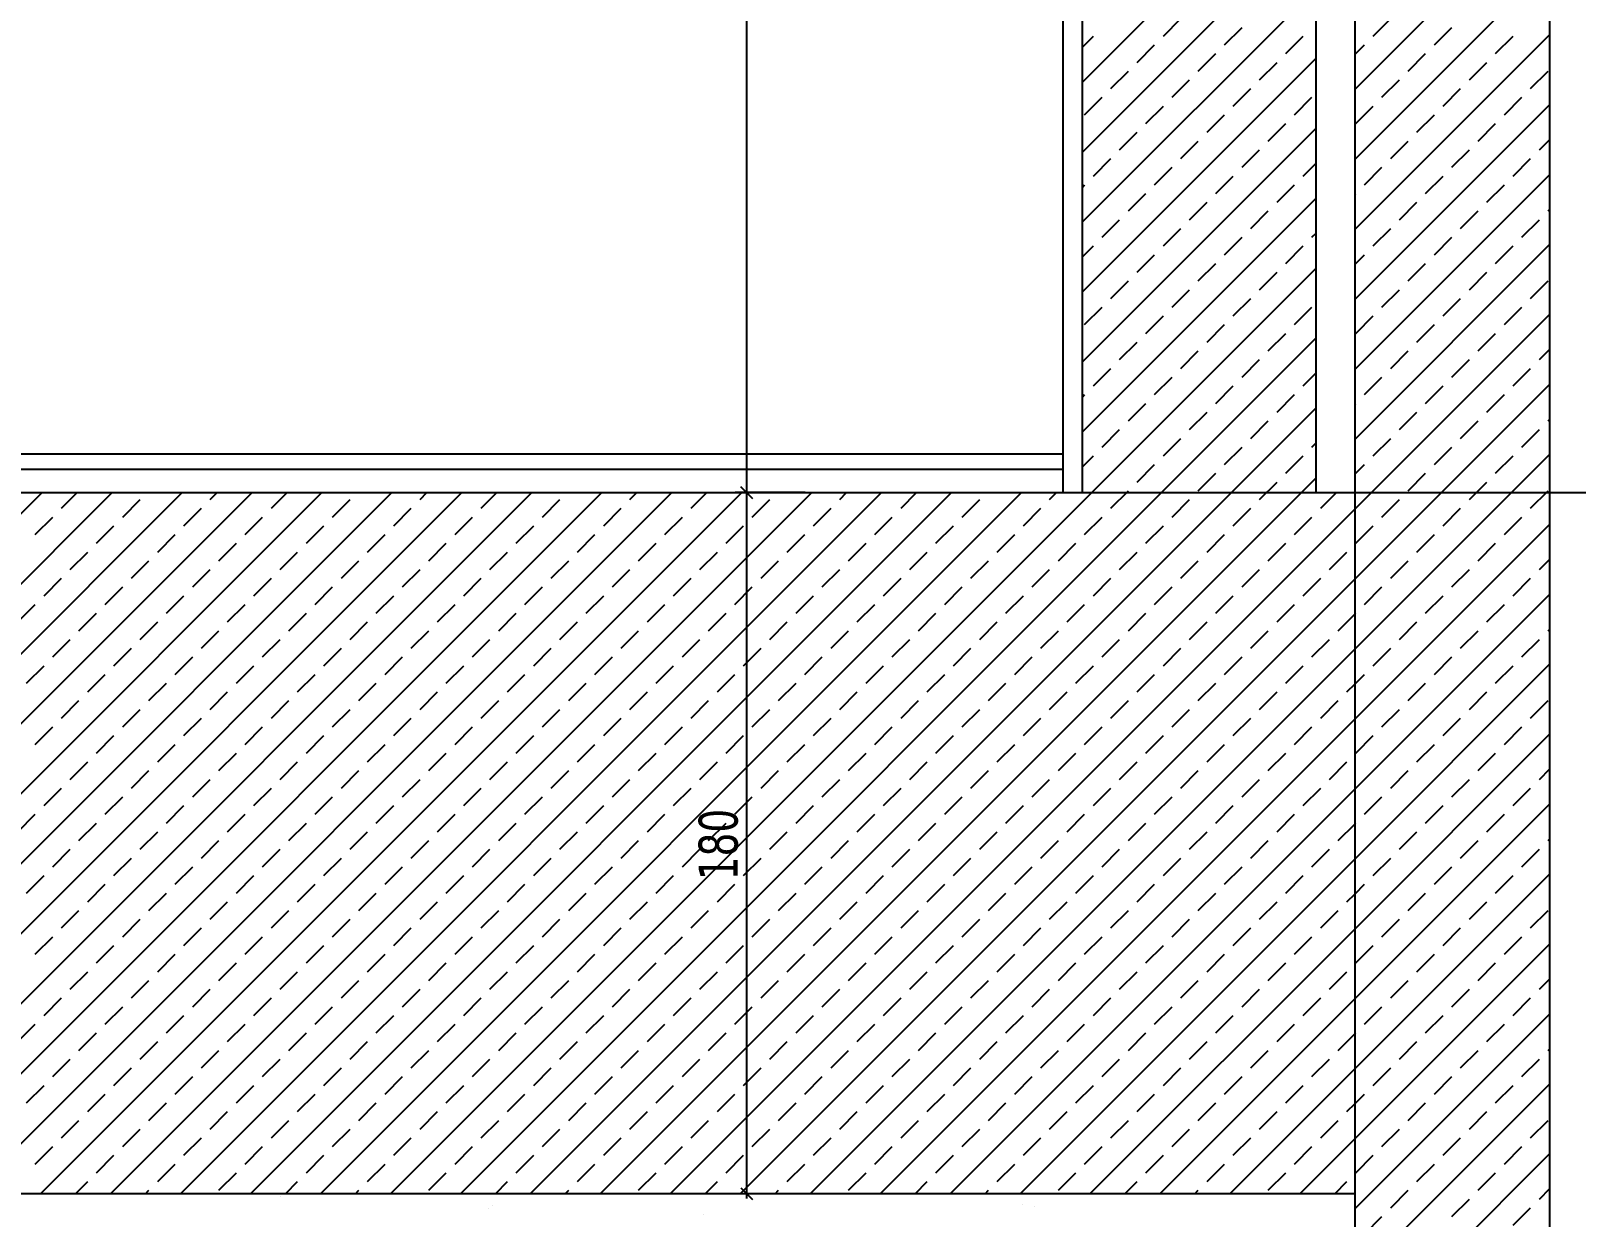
# Model space of a CAD drawing. Header units: millimetres. Extents: x 43168.9 to 43194.6, y -25545.1 to -25543.4.
# Drawn here: x 43183.5647 to 43183.644, y -25544.7838 to -25544.7228 of the extents above; entities that cross this region are included whole.
import ezdxf

# ---------------------------------------------------------------- set-up
doc = ezdxf.new("R2010")
doc.units = ezdxf.units.MM
doc.header["$LTSCALE"] = 200
doc.linetypes.add('kesit_$0$HIDDEN2', pattern=[0.1875, 0.125, -0.0625])
for name, color, linetype in [('kaplama-gnl_sgh', 30, 'Continuous'), ('kesit_$0$izd-alt_sgh', 8, 'kesit_$0$HIDDEN2'), ('kolon-b.a_sgh', 6, 'Continuous'), ('olcuic_sgh', 183, 'Continuous'), ('siva_sgh', 145, 'Continuous'), ('tarama-betonarme_sgh', 223, 'Continuous'), ('tarama-zemin_sgh', 197, 'Continuous')]:
    doc.layers.add(name, color=color, linetype=linetype)
doc.styles.add('dim', font='VERDANA.TTF', dxfattribs={"width": 0.7})

msp = doc.modelspace()

# ---------------------------------------------------------------- linework, layer by layer
at = {"color": 0, "linetype": 'ByBlock', "lineweight": -2}
for p, q in [((43183.601757, -25544.746859), (43183.601157, -25544.746259)), ((43183.601157, -25544.746259), (43183.601757, -25544.746859)), ((43183.601157, -25544.782259), (43183.601757, -25544.782859))]:
    msp.add_line(p, q, dxfattribs=at)
at = {"layer": 'kaplama-gnl_sgh'}
for p, q in [((43183.184052, -25544.744559), (43183.617691, -25544.744559)), ((43183.184052, -25544.745359), (43183.617691, -25544.745359))]:
    msp.add_line(p, q, dxfattribs=at)
at = {"layer": 'kesit_$0$izd-alt_sgh'}
msp.add_line((43183.078617, -25544.746559), (43185.199305, -25544.746559), dxfattribs=at)
at = {"layer": 'kolon-b.a_sgh'}
for p, q in [((43183.642691, -25544.806559), (43183.642691, -25543.734559)), ((43183.632691, -25544.842559), (43183.632691, -25544.426559)), ((43183.630691, -25544.746559), (43183.630691, -25544.495359)), ((43183.618691, -25544.746559), (43183.618691, -25544.599359)), ((43183.183052, -25544.746559), (43183.618691, -25544.746559)), ((43183.630691, -25544.746559), (43183.632691, -25544.746559)), ((43183.632691, -25544.782559), (43183.173055, -25544.782559))]:
    msp.add_line(p, q, dxfattribs=at)
at = {"layer": 'olcuic_sgh'}
for p, q in [((43183.601457, -25544.746809), (43183.601457, -25544.599109)), ((43183.604457, -25544.746559), (43183.600857, -25544.746559)), ((43183.604457, -25544.746559), (43183.600857, -25544.746559)), ((43183.601457, -25544.782809), (43183.601457, -25544.746309)), ((43183.604457, -25544.782559), (43183.600857, -25544.782559))]:
    msp.add_line(p, q, dxfattribs=at)
at = {"layer": 'siva_sgh'}
msp.add_line((43183.617691, -25544.600359), (43183.617691, -25544.746559), dxfattribs=at)
at = {"layer": 'tarama-betonarme_sgh'}
for p, q in [((43183.618691, -25544.725476), (43183.630732, -25544.713435)), ((43183.632691, -25544.725845), (43183.642691, -25544.715845)), ((43183.618691, -25544.729068), (43183.630728, -25544.717031)), ((43183.632691, -25544.729437), (43183.642691, -25544.719437)), ((43183.618691, -25544.73266), (43183.630723, -25544.720628)), ((43183.622848, -25544.723115), (43183.623746, -25544.722217)), ((43183.633624, -25544.723115), (43183.634522, -25544.722217)), ((43183.625991, -25544.723564), (43183.626889, -25544.722666)), ((43183.632691, -25544.733029), (43183.642691, -25544.723029)), ((43183.636767, -25544.723564), (43183.637665, -25544.722666)), ((43183.618691, -25544.72368), (43183.619256, -25544.723115)), ((43183.621501, -25544.724462), (43183.622399, -25544.723564)), ((43183.629134, -25544.724013), (43183.630032, -25544.723115)), ((43183.632691, -25544.724049), (43183.633175, -25544.723564)), ((43183.63991, -25544.724013), (43183.640809, -25544.723115)), ((43183.618691, -25544.736253), (43183.630719, -25544.724224)), ((43183.624644, -25544.724911), (43183.625542, -25544.724013)), ((43183.627787, -25544.72536), (43183.628685, -25544.724462)), ((43183.63542, -25544.724911), (43183.636318, -25544.724013)), ((43183.638563, -25544.72536), (43183.639461, -25544.724462)), ((43183.620154, -25544.725809), (43183.621052, -25544.724911)), ((43183.623297, -25544.726258), (43183.624195, -25544.72536)), ((43183.634073, -25544.726258), (43183.634971, -25544.72536)), ((43183.641707, -25544.725809), (43183.642605, -25544.724911)), ((43183.618807, -25544.727156), (43183.619705, -25544.726258)), ((43183.62644, -25544.726707), (43183.627338, -25544.725809)), ((43183.629583, -25544.727156), (43183.630481, -25544.726258)), ((43183.637216, -25544.726707), (43183.638114, -25544.725809)), ((43183.64036, -25544.727156), (43183.641258, -25544.726258)), ((43183.62195, -25544.727605), (43183.622848, -25544.726707)), ((43183.632691, -25544.736621), (43183.642691, -25544.726621)), ((43183.632726, -25544.727605), (43183.633624, -25544.726707)), ((43183.618691, -25544.739845), (43183.630714, -25544.727821)), ((43183.625093, -25544.728054), (43183.625991, -25544.727156)), ((43183.628236, -25544.728503), (43183.629134, -25544.727605)), ((43183.635869, -25544.728054), (43183.636767, -25544.727156)), ((43183.639012, -25544.728503), (43183.63991, -25544.727605)), ((43183.620603, -25544.728952), (43183.621501, -25544.728054)), ((43183.623746, -25544.729401), (43183.624644, -25544.728503)), ((43183.634522, -25544.729401), (43183.63542, -25544.728503)), ((43183.642156, -25544.728952), (43183.642691, -25544.728417)), ((43183.619256, -25544.730299), (43183.620154, -25544.729401)), ((43183.626889, -25544.72985), (43183.627787, -25544.728952)), ((43183.637665, -25544.72985), (43183.638563, -25544.728952)), ((43183.640809, -25544.730299), (43183.641707, -25544.729401)), ((43183.622399, -25544.730748), (43183.623297, -25544.72985)), ((43183.630032, -25544.730299), (43183.630712, -25544.729619)), ((43183.632691, -25544.740213), (43183.642691, -25544.730213)), ((43183.633175, -25544.730748), (43183.634073, -25544.72985)), ((43183.618691, -25544.730864), (43183.618807, -25544.730748)), ((43183.625542, -25544.731197), (43183.62644, -25544.730299)), ((43183.628685, -25544.731646), (43183.629583, -25544.730748)), ((43183.636318, -25544.731197), (43183.637216, -25544.730299)), ((43183.639461, -25544.731646), (43183.64036, -25544.730748)), ((43183.618691, -25544.743437), (43183.63071, -25544.731418)), ((43183.621052, -25544.732095), (43183.62195, -25544.731197)), ((43183.624195, -25544.732544), (43183.625093, -25544.731646)), ((43183.632691, -25544.731233), (43183.632726, -25544.731197)), ((43183.634971, -25544.732544), (43183.635869, -25544.731646)), ((43183.619705, -25544.733442), (43183.620603, -25544.732544)), ((43183.627338, -25544.732993), (43183.628236, -25544.732095)), ((43183.638114, -25544.732993), (43183.639012, -25544.732095)), ((43183.641258, -25544.733442), (43183.642156, -25544.732544)), ((43183.642605, -25544.732095), (43183.642691, -25544.732009)), ((43183.622848, -25544.733891), (43183.623746, -25544.732993)), ((43183.630481, -25544.733442), (43183.630707, -25544.733216)), ((43183.633624, -25544.733891), (43183.634522, -25544.732993)), ((43183.618691, -25544.734457), (43183.619256, -25544.733891)), ((43183.625991, -25544.73434), (43183.626889, -25544.733442)), ((43183.629134, -25544.734789), (43183.630032, -25544.733891)), ((43183.632691, -25544.743805), (43183.642691, -25544.733805)), ((43183.636767, -25544.73434), (43183.637665, -25544.733442)), ((43183.63991, -25544.734789), (43183.640809, -25544.733891)), ((43183.621501, -25544.735238), (43183.622399, -25544.73434)), ((43183.624644, -25544.735687), (43183.625542, -25544.734789)), ((43183.632691, -25544.734825), (43183.633175, -25544.73434)), ((43183.63542, -25544.735687), (43183.636318, -25544.734789)), ((43183.583161, -25544.782559), (43183.630705, -25544.735014)), ((43183.620154, -25544.736585), (43183.621052, -25544.735687)), ((43183.627787, -25544.736136), (43183.628685, -25544.735238)), ((43183.638563, -25544.736136), (43183.639461, -25544.735238)), ((43183.641707, -25544.736585), (43183.642605, -25544.735687)), ((43183.623297, -25544.737034), (43183.624195, -25544.736136)), ((43183.62644, -25544.737483), (43183.627338, -25544.736585)), ((43183.634073, -25544.737034), (43183.634971, -25544.736136)), ((43183.637216, -25544.737483), (43183.638114, -25544.736585)), ((43183.618807, -25544.737932), (43183.619705, -25544.737034)), ((43183.629583, -25544.737932), (43183.630481, -25544.737034)), ((43183.64036, -25544.737932), (43183.641258, -25544.737034)), ((43183.62195, -25544.738381), (43183.622848, -25544.737483)), ((43183.625093, -25544.73883), (43183.625991, -25544.737932)), ((43183.632691, -25544.747397), (43183.642691, -25544.737397)), ((43183.632726, -25544.738381), (43183.633624, -25544.737483)), ((43183.635869, -25544.73883), (43183.636767, -25544.737932)), ((43183.586753, -25544.782559), (43183.630701, -25544.738611)), ((43183.620603, -25544.739728), (43183.621501, -25544.73883)), ((43183.628236, -25544.739279), (43183.629134, -25544.738381)), ((43183.639012, -25544.739279), (43183.63991, -25544.738381)), ((43183.623746, -25544.740177), (43183.624644, -25544.739279)), ((43183.626889, -25544.740626), (43183.627787, -25544.739728)), ((43183.634522, -25544.740177), (43183.63542, -25544.739279)), ((43183.637665, -25544.740626), (43183.638563, -25544.739728)), ((43183.642156, -25544.739728), (43183.642691, -25544.739193)), ((43183.619256, -25544.741076), (43183.620154, -25544.740177)), ((43183.630032, -25544.741076), (43183.630698, -25544.740409)), ((43183.640809, -25544.741076), (43183.641707, -25544.740177)), ((43183.622399, -25544.741525), (43183.623297, -25544.740626)), ((43183.625542, -25544.741974), (43183.62644, -25544.741076)), ((43183.632691, -25544.750989), (43183.642691, -25544.740989)), ((43183.633175, -25544.741525), (43183.634073, -25544.740626)), ((43183.636318, -25544.741974), (43183.637216, -25544.741076)), ((43183.618691, -25544.741641), (43183.618807, -25544.741525)), ((43183.621052, -25544.742872), (43183.62195, -25544.741974)), ((43183.628685, -25544.742423), (43183.629583, -25544.741525)), ((43183.632691, -25544.742009), (43183.632726, -25544.741974)), ((43183.639461, -25544.742423), (43183.64036, -25544.741525)), ((43183.590345, -25544.782559), (43183.630696, -25544.742208)), ((43183.624195, -25544.743321), (43183.625093, -25544.742423)), ((43183.627338, -25544.74377), (43183.628236, -25544.742872)), ((43183.634971, -25544.743321), (43183.635869, -25544.742423)), ((43183.638114, -25544.74377), (43183.639012, -25544.742872)), ((43183.642605, -25544.742872), (43183.642691, -25544.742785)), ((43183.619705, -25544.744219), (43183.620603, -25544.743321)), ((43183.641258, -25544.744219), (43183.642156, -25544.743321)), ((43183.622848, -25544.744668), (43183.623746, -25544.74377)), ((43183.625991, -25544.745117), (43183.626889, -25544.744219)), ((43183.630481, -25544.744219), (43183.630694, -25544.744006)), ((43183.633624, -25544.744668), (43183.634522, -25544.74377)), ((43183.636767, -25544.745117), (43183.637665, -25544.744219)), ((43183.618691, -25544.745233), (43183.619256, -25544.744668)), ((43183.621501, -25544.746015), (43183.622399, -25544.745117)), ((43183.629134, -25544.745566), (43183.630032, -25544.744668)), ((43183.632691, -25544.754581), (43183.642691, -25544.744581)), ((43183.632691, -25544.745601), (43183.633175, -25544.745117)), ((43183.63991, -25544.745566), (43183.640809, -25544.744668)), ((43183.593937, -25544.782559), (43183.630692, -25544.745804)), ((43183.624644, -25544.746464), (43183.625542, -25544.745566)), ((43183.627787, -25544.746913), (43183.628685, -25544.746015)), ((43183.63542, -25544.746464), (43183.636318, -25544.745566)), ((43183.638563, -25544.746913), (43183.639461, -25544.746015)), ((43183.529279, -25544.782559), (43183.565279, -25544.746559)), ((43183.532871, -25544.782559), (43183.568871, -25544.746559)), ((43183.536463, -25544.782559), (43183.572463, -25544.746559)), ((43183.540055, -25544.782559), (43183.576055, -25544.746559)), ((43183.543647, -25544.782559), (43183.579647, -25544.746559)), ((43183.54724, -25544.782559), (43183.58324, -25544.746559)), ((43183.550832, -25544.782559), (43183.586832, -25544.746559)), ((43183.554424, -25544.782559), (43183.590424, -25544.746559)), ((43183.558016, -25544.782559), (43183.594016, -25544.746559)), ((43183.561608, -25544.782559), (43183.597608, -25544.746559)), ((43183.5652, -25544.782559), (43183.6012, -25544.746559)), ((43183.566272, -25544.747362), (43183.567075, -25544.746559)), ((43183.568792, -25544.782559), (43183.604792, -25544.746559)), ((43183.572384, -25544.782559), (43183.608384, -25544.746559)), ((43183.573906, -25544.746913), (43183.574259, -25544.746559)), ((43183.575976, -25544.782559), (43183.611976, -25544.746559)), ((43183.577049, -25544.747362), (43183.577851, -25544.746559)), ((43183.579568, -25544.782559), (43183.615568, -25544.746559)), ((43183.584682, -25544.746913), (43183.585036, -25544.746559)), ((43183.587825, -25544.747362), (43183.588628, -25544.746559)), ((43183.595458, -25544.746913), (43183.595812, -25544.746559)), ((43183.598601, -25544.747362), (43183.599404, -25544.746559)), ((43183.606235, -25544.746913), (43183.606588, -25544.746559)), ((43183.609378, -25544.747362), (43183.61018, -25544.746559)), ((43183.617011, -25544.746913), (43183.617365, -25544.746559)), ((43183.620154, -25544.747362), (43183.621052, -25544.746464)), ((43183.63093, -25544.747362), (43183.631733, -25544.746559)), ((43183.641707, -25544.747362), (43183.642605, -25544.746464)), ((43183.569415, -25544.747811), (43183.570314, -25544.746913)), ((43183.572559, -25544.74826), (43183.573457, -25544.747362)), ((43183.580192, -25544.747811), (43183.58109, -25544.746913)), ((43183.583335, -25544.74826), (43183.584233, -25544.747362)), ((43183.590968, -25544.747811), (43183.591866, -25544.746913)), ((43183.594111, -25544.74826), (43183.595009, -25544.747362)), ((43183.597529, -25544.782559), (43183.632691, -25544.747397)), ((43183.601744, -25544.747811), (43183.602642, -25544.746913)), ((43183.604887, -25544.74826), (43183.605786, -25544.747362)), ((43183.612521, -25544.747811), (43183.613419, -25544.746913)), ((43183.615664, -25544.74826), (43183.616562, -25544.747362)), ((43183.623297, -25544.747811), (43183.624195, -25544.746913)), ((43183.62644, -25544.74826), (43183.627338, -25544.747362)), ((43183.634073, -25544.747811), (43183.634971, -25544.746913)), ((43183.637216, -25544.74826), (43183.638114, -25544.747362)), ((43183.564925, -25544.748709), (43183.565823, -25544.747811)), ((43183.568068, -25544.749158), (43183.568966, -25544.74826)), ((43183.575702, -25544.748709), (43183.5766, -25544.747811)), ((43183.578845, -25544.749158), (43183.579743, -25544.74826)), ((43183.586478, -25544.748709), (43183.587376, -25544.747811)), ((43183.589621, -25544.749158), (43183.590519, -25544.74826)), ((43183.597254, -25544.748709), (43183.598152, -25544.747811)), ((43183.600397, -25544.749158), (43183.601295, -25544.74826)), ((43183.608031, -25544.748709), (43183.608929, -25544.747811)), ((43183.611174, -25544.749158), (43183.612072, -25544.74826)), ((43183.618807, -25544.748709), (43183.619705, -25544.747811)), ((43183.62195, -25544.749158), (43183.622848, -25544.74826)), ((43183.629583, -25544.748709), (43183.630481, -25544.747811)), ((43183.632691, -25544.758174), (43183.642691, -25544.748174)), ((43183.632726, -25544.749158), (43183.633624, -25544.74826)), ((43183.64036, -25544.748709), (43183.641258, -25544.747811)), ((43183.571212, -25544.749607), (43183.57211, -25544.748709)), ((43183.574355, -25544.750056), (43183.575253, -25544.749158)), ((43183.581988, -25544.749607), (43183.582886, -25544.748709)), ((43183.585131, -25544.750056), (43183.586029, -25544.749158)), ((43183.592764, -25544.749607), (43183.593662, -25544.748709)), ((43183.595907, -25544.750056), (43183.596805, -25544.749158)), ((43183.60354, -25544.749607), (43183.604438, -25544.748709)), ((43183.606684, -25544.750056), (43183.607582, -25544.749158)), ((43183.614317, -25544.749607), (43183.615215, -25544.748709)), ((43183.61746, -25544.750056), (43183.618358, -25544.749158)), ((43183.625093, -25544.749607), (43183.625991, -25544.748709)), ((43183.628236, -25544.750056), (43183.629134, -25544.749158)), ((43183.635869, -25544.749607), (43183.636767, -25544.748709)), ((43183.639012, -25544.750056), (43183.63991, -25544.749158)), ((43183.566721, -25544.750505), (43183.567619, -25544.749607)), ((43183.569864, -25544.750954), (43183.570763, -25544.750056)), ((43183.577498, -25544.750505), (43183.578396, -25544.749607)), ((43183.580641, -25544.750954), (43183.581539, -25544.750056)), ((43183.588274, -25544.750505), (43183.589172, -25544.749607)), ((43183.591417, -25544.750954), (43183.592315, -25544.750056)), ((43183.59905, -25544.750505), (43183.599948, -25544.749607)), ((43183.602193, -25544.750954), (43183.603091, -25544.750056)), ((43183.609827, -25544.750505), (43183.610725, -25544.749607)), ((43183.61297, -25544.750954), (43183.613868, -25544.750056)), ((43183.620603, -25544.750505), (43183.621501, -25544.749607)), ((43183.623746, -25544.750954), (43183.624644, -25544.750056)), ((43183.631379, -25544.750505), (43183.632277, -25544.749607)), ((43183.634522, -25544.750954), (43183.63542, -25544.750056)), ((43183.642156, -25544.750505), (43183.642691, -25544.74997)), ((43183.573008, -25544.751403), (43183.573906, -25544.750505)), ((43183.583784, -25544.751403), (43183.584682, -25544.750505)), ((43183.59456, -25544.751403), (43183.595458, -25544.750505)), ((43183.605337, -25544.751403), (43183.606235, -25544.750505)), ((43183.616113, -25544.751403), (43183.617011, -25544.750505)), ((43183.626889, -25544.751403), (43183.627787, -25544.750505)), ((43183.637665, -25544.751403), (43183.638563, -25544.750505)), ((43183.565374, -25544.751852), (43183.566272, -25544.750954)), ((43183.568517, -25544.752301), (43183.569415, -25544.751403)), ((43183.576151, -25544.751852), (43183.577049, -25544.750954)), ((43183.579294, -25544.752301), (43183.580192, -25544.751403)), ((43183.586927, -25544.751852), (43183.587825, -25544.750954)), ((43183.59007, -25544.752301), (43183.590968, -25544.751403)), ((43183.597703, -25544.751852), (43183.598601, -25544.750954)), ((43183.600846, -25544.752301), (43183.601744, -25544.751403)), ((43183.601121, -25544.782559), (43183.632691, -25544.750989)), ((43183.60848, -25544.751852), (43183.609378, -25544.750954)), ((43183.611623, -25544.752301), (43183.612521, -25544.751403)), ((43183.619256, -25544.751852), (43183.620154, -25544.750954)), ((43183.622399, -25544.752301), (43183.623297, -25544.751403)), ((43183.630032, -25544.751852), (43183.63093, -25544.750954)), ((43183.633175, -25544.752301), (43183.634073, -25544.751403)), ((43183.640809, -25544.751852), (43183.641707, -25544.750954)), ((43183.564027, -25544.753199), (43183.564925, -25544.752301)), ((43183.571661, -25544.75275), (43183.572559, -25544.751852)), ((43183.574804, -25544.753199), (43183.575702, -25544.752301)), ((43183.582437, -25544.75275), (43183.583335, -25544.751852)), ((43183.58558, -25544.753199), (43183.586478, -25544.752301)), ((43183.593213, -25544.75275), (43183.594111, -25544.751852)), ((43183.596356, -25544.753199), (43183.597254, -25544.752301)), ((43183.603989, -25544.75275), (43183.604887, -25544.751852)), ((43183.607133, -25544.753199), (43183.608031, -25544.752301)), ((43183.614766, -25544.75275), (43183.615664, -25544.751852)), ((43183.617909, -25544.753199), (43183.618807, -25544.752301)), ((43183.625542, -25544.75275), (43183.62644, -25544.751852)), ((43183.628685, -25544.753199), (43183.629583, -25544.752301)), ((43183.632691, -25544.761766), (43183.642691, -25544.751766)), ((43183.636318, -25544.75275), (43183.637216, -25544.751852)), ((43183.639461, -25544.753199), (43183.64036, -25544.752301)), ((43183.56717, -25544.753648), (43183.568068, -25544.75275)), ((43183.570314, -25544.754097), (43183.571212, -25544.753199)), ((43183.577947, -25544.753648), (43183.578845, -25544.75275)), ((43183.58109, -25544.754097), (43183.581988, -25544.753199)), ((43183.588723, -25544.753648), (43183.589621, -25544.75275)), ((43183.591866, -25544.754097), (43183.592764, -25544.753199)), ((43183.599499, -25544.753648), (43183.600397, -25544.75275)), ((43183.602642, -25544.754097), (43183.60354, -25544.753199)), ((43183.610276, -25544.753648), (43183.611174, -25544.75275)), ((43183.613419, -25544.754097), (43183.614317, -25544.753199)), ((43183.621052, -25544.753648), (43183.62195, -25544.75275)), ((43183.624195, -25544.754097), (43183.625093, -25544.753199)), ((43183.631828, -25544.753648), (43183.632691, -25544.752785)), ((43183.632691, -25544.752785), (43183.632726, -25544.75275)), ((43183.634971, -25544.754097), (43183.635869, -25544.753199)), ((43183.573457, -25544.754546), (43183.574355, -25544.753648)), ((43183.584233, -25544.754546), (43183.585131, -25544.753648)), ((43183.595009, -25544.754546), (43183.595907, -25544.753648)), ((43183.605786, -25544.754546), (43183.606684, -25544.753648)), ((43183.616562, -25544.754546), (43183.61746, -25544.753648)), ((43183.627338, -25544.754546), (43183.628236, -25544.753648)), ((43183.638114, -25544.754546), (43183.639012, -25544.753648)), ((43183.642605, -25544.753648), (43183.642691, -25544.753562)), ((43183.565823, -25544.754995), (43183.566721, -25544.754097)), ((43183.568966, -25544.755444), (43183.569864, -25544.754546)), ((43183.5766, -25544.754995), (43183.577498, -25544.754097)), ((43183.579743, -25544.755444), (43183.580641, -25544.754546)), ((43183.587376, -25544.754995), (43183.588274, -25544.754097)), ((43183.590519, -25544.755444), (43183.591417, -25544.754546)), ((43183.598152, -25544.754995), (43183.59905, -25544.754097)), ((43183.601295, -25544.755444), (43183.602193, -25544.754546)), ((43183.604713, -25544.782559), (43183.632691, -25544.754581)), ((43183.608929, -25544.754995), (43183.609827, -25544.754097)), ((43183.612072, -25544.755444), (43183.61297, -25544.754546)), ((43183.619705, -25544.754995), (43183.620603, -25544.754097)), ((43183.622848, -25544.755444), (43183.623746, -25544.754546)), ((43183.630481, -25544.754995), (43183.631379, -25544.754097)), ((43183.633624, -25544.755444), (43183.634522, -25544.754546)), ((43183.641258, -25544.754995), (43183.642156, -25544.754097)), ((43183.564476, -25544.756342), (43183.565374, -25544.755444)), ((43183.57211, -25544.755893), (43183.573008, -25544.754995)), ((43183.575253, -25544.756342), (43183.576151, -25544.755444)), ((43183.582886, -25544.755893), (43183.583784, -25544.754995)), ((43183.586029, -25544.756342), (43183.586927, -25544.755444)), ((43183.593662, -25544.755893), (43183.59456, -25544.754995)), ((43183.596805, -25544.756342), (43183.597703, -25544.755444)), ((43183.604438, -25544.755893), (43183.605337, -25544.754995)), ((43183.607582, -25544.756342), (43183.60848, -25544.755444)), ((43183.615215, -25544.755893), (43183.616113, -25544.754995)), ((43183.618358, -25544.756342), (43183.619256, -25544.755444)), ((43183.625991, -25544.755893), (43183.626889, -25544.754995)), ((43183.629134, -25544.756342), (43183.630032, -25544.755444)), ((43183.632691, -25544.765358), (43183.642691, -25544.755358)), ((43183.636767, -25544.755893), (43183.637665, -25544.754995)), ((43183.63991, -25544.756342), (43183.640809, -25544.755444)), ((43183.567619, -25544.756791), (43183.568517, -25544.755893)), ((43183.570763, -25544.75724), (43183.571661, -25544.756342)), ((43183.578396, -25544.756791), (43183.579294, -25544.755893)), ((43183.581539, -25544.75724), (43183.582437, -25544.756342)), ((43183.589172, -25544.756791), (43183.59007, -25544.755893)), ((43183.592315, -25544.75724), (43183.593213, -25544.756342)), ((43183.599948, -25544.756791), (43183.600846, -25544.755893)), ((43183.603091, -25544.75724), (43183.603989, -25544.756342)), ((43183.610725, -25544.756791), (43183.611623, -25544.755893)), ((43183.613868, -25544.75724), (43183.614766, -25544.756342)), ((43183.621501, -25544.756791), (43183.622399, -25544.755893)), ((43183.624644, -25544.75724), (43183.625542, -25544.756342)), ((43183.632277, -25544.756791), (43183.632691, -25544.756378)), ((43183.632691, -25544.756378), (43183.633175, -25544.755893)), ((43183.63542, -25544.75724), (43183.636318, -25544.756342)), ((43183.573906, -25544.757689), (43183.574804, -25544.756791)), ((43183.584682, -25544.757689), (43183.58558, -25544.756791)), ((43183.595458, -25544.757689), (43183.596356, -25544.756791)), ((43183.606235, -25544.757689), (43183.607133, -25544.756791)), ((43183.617011, -25544.757689), (43183.617909, -25544.756791)), ((43183.627787, -25544.757689), (43183.628685, -25544.756791)), ((43183.638563, -25544.757689), (43183.639461, -25544.756791)), ((43183.566272, -25544.758138), (43183.56717, -25544.75724)), ((43183.569415, -25544.758587), (43183.570314, -25544.757689)), ((43183.577049, -25544.758138), (43183.577947, -25544.75724)), ((43183.580192, -25544.758587), (43183.58109, -25544.757689)), ((43183.587825, -25544.758138), (43183.588723, -25544.75724)), ((43183.590968, -25544.758587), (43183.591866, -25544.757689)), ((43183.598601, -25544.758138), (43183.599499, -25544.75724)), ((43183.601744, -25544.758587), (43183.602642, -25544.757689)), ((43183.609378, -25544.758138), (43183.610276, -25544.75724)), ((43183.612521, -25544.758587), (43183.613419, -25544.757689)), ((43183.620154, -25544.758138), (43183.621052, -25544.75724)), ((43183.623297, -25544.758587), (43183.624195, -25544.757689)), ((43183.63093, -25544.758138), (43183.631828, -25544.75724)), ((43183.634073, -25544.758587), (43183.634971, -25544.757689)), ((43183.641707, -25544.758138), (43183.642605, -25544.75724)), ((43183.564925, -25544.759485), (43183.565823, -25544.758587)), ((43183.572559, -25544.759036), (43183.573457, -25544.758138)), ((43183.575702, -25544.759485), (43183.5766, -25544.758587)), ((43183.583335, -25544.759036), (43183.584233, -25544.758138)), ((43183.586478, -25544.759485), (43183.587376, -25544.758587)), ((43183.594111, -25544.759036), (43183.595009, -25544.758138)), ((43183.597254, -25544.759485), (43183.598152, -25544.758587)), ((43183.604887, -25544.759036), (43183.605786, -25544.758138)), ((43183.608031, -25544.759485), (43183.608929, -25544.758587)), ((43183.608305, -25544.782559), (43183.632691, -25544.758174)), ((43183.615664, -25544.759036), (43183.616562, -25544.758138)), ((43183.618807, -25544.759485), (43183.619705, -25544.758587)), ((43183.62644, -25544.759036), (43183.627338, -25544.758138)), ((43183.629583, -25544.759485), (43183.630481, -25544.758587)), ((43183.637216, -25544.759036), (43183.638114, -25544.758138)), ((43183.64036, -25544.759485), (43183.641258, -25544.758587)), ((43183.568068, -25544.759934), (43183.568966, -25544.759036)), ((43183.571212, -25544.760383), (43183.57211, -25544.759485)), ((43183.578845, -25544.759934), (43183.579743, -25544.759036)), ((43183.581988, -25544.760383), (43183.582886, -25544.759485)), ((43183.589621, -25544.759934), (43183.590519, -25544.759036)), ((43183.592764, -25544.760383), (43183.593662, -25544.759485)), ((43183.600397, -25544.759934), (43183.601295, -25544.759036)), ((43183.60354, -25544.760383), (43183.604438, -25544.759485)), ((43183.611174, -25544.759934), (43183.612072, -25544.759036)), ((43183.614317, -25544.760383), (43183.615215, -25544.759485)), ((43183.62195, -25544.759934), (43183.622848, -25544.759036)), ((43183.625093, -25544.760383), (43183.625991, -25544.759485)), ((43183.632691, -25544.76895), (43183.642691, -25544.75895)), ((43183.632726, -25544.759934), (43183.633624, -25544.759036)), ((43183.635869, -25544.760383), (43183.636767, -25544.759485)), ((43183.566721, -25544.761281), (43183.567619, -25544.760383)), ((43183.574355, -25544.760832), (43183.575253, -25544.759934)), ((43183.577498, -25544.761281), (43183.578396, -25544.760383)), ((43183.585131, -25544.760832), (43183.586029, -25544.759934)), ((43183.588274, -25544.761281), (43183.589172, -25544.760383)), ((43183.595907, -25544.760832), (43183.596805, -25544.759934)), ((43183.59905, -25544.761281), (43183.599948, -25544.760383)), ((43183.606684, -25544.760832), (43183.607582, -25544.759934)), ((43183.609827, -25544.761281), (43183.610725, -25544.760383)), ((43183.61746, -25544.760832), (43183.618358, -25544.759934)), ((43183.620603, -25544.761281), (43183.621501, -25544.760383)), ((43183.628236, -25544.760832), (43183.629134, -25544.759934)), ((43183.631379, -25544.761281), (43183.632277, -25544.760383)), ((43183.639012, -25544.760832), (43183.63991, -25544.759934)), ((43183.569864, -25544.76173), (43183.570763, -25544.760832)), ((43183.580641, -25544.76173), (43183.581539, -25544.760832)), ((43183.591417, -25544.76173), (43183.592315, -25544.760832)), ((43183.602193, -25544.76173), (43183.603091, -25544.760832)), ((43183.61297, -25544.76173), (43183.613868, -25544.760832)), ((43183.623746, -25544.76173), (43183.624644, -25544.760832)), ((43183.634522, -25544.76173), (43183.63542, -25544.760832)), ((43183.642156, -25544.761281), (43183.642691, -25544.760746)), ((43183.565374, -25544.762628), (43183.566272, -25544.76173)), ((43183.573008, -25544.762179), (43183.573906, -25544.761281)), ((43183.576151, -25544.762628), (43183.577049, -25544.76173)), ((43183.583784, -25544.762179), (43183.584682, -25544.761281)), ((43183.586927, -25544.762628), (43183.587825, -25544.76173)), ((43183.59456, -25544.762179), (43183.595458, -25544.761281)), ((43183.597703, -25544.762628), (43183.598601, -25544.76173)), ((43183.605337, -25544.762179), (43183.606235, -25544.761281)), ((43183.60848, -25544.762628), (43183.609378, -25544.76173)), ((43183.611897, -25544.782559), (43183.632691, -25544.761766)), ((43183.616113, -25544.762179), (43183.617011, -25544.761281)), ((43183.619256, -25544.762628), (43183.620154, -25544.76173)), ((43183.626889, -25544.762179), (43183.627787, -25544.761281)), ((43183.630032, -25544.762628), (43183.63093, -25544.76173)), ((43183.637665, -25544.762179), (43183.638563, -25544.761281)), ((43183.640809, -25544.762628), (43183.641707, -25544.76173)), ((43183.568517, -25544.763077), (43183.569415, -25544.762179)), ((43183.571661, -25544.763526), (43183.572559, -25544.762628)), ((43183.579294, -25544.763077), (43183.580192, -25544.762179)), ((43183.582437, -25544.763526), (43183.583335, -25544.762628)), ((43183.59007, -25544.763077), (43183.590968, -25544.762179)), ((43183.593213, -25544.763526), (43183.594111, -25544.762628)), ((43183.600846, -25544.763077), (43183.601744, -25544.762179)), ((43183.603989, -25544.763526), (43183.604887, -25544.762628)), ((43183.611623, -25544.763077), (43183.612521, -25544.762179)), ((43183.614766, -25544.763526), (43183.615664, -25544.762628)), ((43183.622399, -25544.763077), (43183.623297, -25544.762179)), ((43183.625542, -25544.763526), (43183.62644, -25544.762628)), ((43183.632691, -25544.772542), (43183.642691, -25544.762542)), ((43183.633175, -25544.763077), (43183.634073, -25544.762179)), ((43183.636318, -25544.763526), (43183.637216, -25544.762628)), ((43183.564027, -25544.763975), (43183.564925, -25544.763077)), ((43183.56717, -25544.764424), (43183.568068, -25544.763526)), ((43183.574804, -25544.763975), (43183.575702, -25544.763077)), ((43183.577947, -25544.764424), (43183.578845, -25544.763526)), ((43183.58558, -25544.763975), (43183.586478, -25544.763077)), ((43183.588723, -25544.764424), (43183.589621, -25544.763526)), ((43183.596356, -25544.763975), (43183.597254, -25544.763077)), ((43183.599499, -25544.764424), (43183.600397, -25544.763526)), ((43183.607133, -25544.763975), (43183.608031, -25544.763077)), ((43183.610276, -25544.764424), (43183.611174, -25544.763526)), ((43183.617909, -25544.763975), (43183.618807, -25544.763077)), ((43183.621052, -25544.764424), (43183.62195, -25544.763526)), ((43183.628685, -25544.763975), (43183.629583, -25544.763077)), ((43183.631828, -25544.764424), (43183.632691, -25544.763562)), ((43183.632691, -25544.763562), (43183.632726, -25544.763526)), ((43183.639461, -25544.763975), (43183.64036, -25544.763077)), ((43183.570314, -25544.764873), (43183.571212, -25544.763975)), ((43183.58109, -25544.764873), (43183.581988, -25544.763975)), ((43183.591866, -25544.764873), (43183.592764, -25544.763975)), ((43183.602642, -25544.764873), (43183.60354, -25544.763975)), ((43183.613419, -25544.764873), (43183.614317, -25544.763975)), ((43183.624195, -25544.764873), (43183.625093, -25544.763975)), ((43183.634971, -25544.764873), (43183.635869, -25544.763975)), ((43183.642605, -25544.764424), (43183.642691, -25544.764338)), ((43183.565823, -25544.765771), (43183.566721, -25544.764873)), ((43183.573457, -25544.765322), (43183.574355, -25544.764424)), ((43183.5766, -25544.765771), (43183.577498, -25544.764873)), ((43183.584233, -25544.765322), (43183.585131, -25544.764424)), ((43183.587376, -25544.765771), (43183.588274, -25544.764873)), ((43183.595009, -25544.765322), (43183.595907, -25544.764424)), ((43183.598152, -25544.765771), (43183.59905, -25544.764873)), ((43183.605786, -25544.765322), (43183.606684, -25544.764424)), ((43183.608929, -25544.765771), (43183.609827, -25544.764873)), ((43183.616562, -25544.765322), (43183.61746, -25544.764424)), ((43183.619705, -25544.765771), (43183.620603, -25544.764873)), ((43183.627338, -25544.765322), (43183.628236, -25544.764424)), ((43183.630481, -25544.765771), (43183.631379, -25544.764873)), ((43183.638114, -25544.765322), (43183.639012, -25544.764424)), ((43183.641258, -25544.765771), (43183.642156, -25544.764873)), ((43183.568966, -25544.76622), (43183.569864, -25544.765322)), ((43183.57211, -25544.766669), (43183.573008, -25544.765771)), ((43183.579743, -25544.76622), (43183.580641, -25544.765322)), ((43183.582886, -25544.766669), (43183.583784, -25544.765771)), ((43183.590519, -25544.76622), (43183.591417, -25544.765322)), ((43183.593662, -25544.766669), (43183.59456, -25544.765771)), ((43183.601295, -25544.76622), (43183.602193, -25544.765322)), ((43183.604438, -25544.766669), (43183.605337, -25544.765771)), ((43183.612072, -25544.76622), (43183.61297, -25544.765322)), ((43183.615215, -25544.766669), (43183.616113, -25544.765771)), ((43183.61549, -25544.782559), (43183.632691, -25544.765358)), ((43183.622848, -25544.76622), (43183.623746, -25544.765322)), ((43183.625991, -25544.766669), (43183.626889, -25544.765771)), ((43183.633624, -25544.76622), (43183.634522, -25544.765322)), ((43183.636767, -25544.766669), (43183.637665, -25544.765771)), ((43183.564476, -25544.767118), (43183.565374, -25544.76622)), ((43183.567619, -25544.767567), (43183.568517, -25544.766669)), ((43183.575253, -25544.767118), (43183.576151, -25544.76622)), ((43183.578396, -25544.767567), (43183.579294, -25544.766669)), ((43183.586029, -25544.767118), (43183.586927, -25544.76622)), ((43183.589172, -25544.767567), (43183.59007, -25544.766669)), ((43183.596805, -25544.767118), (43183.597703, -25544.76622)), ((43183.599948, -25544.767567), (43183.600846, -25544.766669)), ((43183.607582, -25544.767118), (43183.60848, -25544.76622)), ((43183.610725, -25544.767567), (43183.611623, -25544.766669)), ((43183.618358, -25544.767118), (43183.619256, -25544.76622)), ((43183.621501, -25544.767567), (43183.622399, -25544.766669)), ((43183.629134, -25544.767118), (43183.630032, -25544.76622)), ((43183.632691, -25544.776134), (43183.642691, -25544.766134)), ((43183.632691, -25544.767154), (43183.633175, -25544.766669)), ((43183.63991, -25544.767118), (43183.640809, -25544.76622)), ((43183.570763, -25544.768016), (43183.571661, -25544.767118)), ((43183.581539, -25544.768016), (43183.582437, -25544.767118)), ((43183.592315, -25544.768016), (43183.593213, -25544.767118)), ((43183.603091, -25544.768016), (43183.603989, -25544.767118)), ((43183.613868, -25544.768016), (43183.614766, -25544.767118)), ((43183.624644, -25544.768016), (43183.625542, -25544.767118)), ((43183.632277, -25544.767567), (43183.632691, -25544.767154)), ((43183.63542, -25544.768016), (43183.636318, -25544.767118)), ((43183.566272, -25544.768914), (43183.56717, -25544.768016)), ((43183.573906, -25544.768465), (43183.574804, -25544.767567)), ((43183.577049, -25544.768914), (43183.577947, -25544.768016)), ((43183.584682, -25544.768465), (43183.58558, -25544.767567)), ((43183.587825, -25544.768914), (43183.588723, -25544.768016)), ((43183.595458, -25544.768465), (43183.596356, -25544.767567)), ((43183.598601, -25544.768914), (43183.599499, -25544.768016)), ((43183.606235, -25544.768465), (43183.607133, -25544.767567)), ((43183.609378, -25544.768914), (43183.610276, -25544.768016)), ((43183.617011, -25544.768465), (43183.617909, -25544.767567)), ((43183.620154, -25544.768914), (43183.621052, -25544.768016)), ((43183.627787, -25544.768465), (43183.628685, -25544.767567)), ((43183.63093, -25544.768914), (43183.631828, -25544.768016)), ((43183.638563, -25544.768465), (43183.639461, -25544.767567)), ((43183.641707, -25544.768914), (43183.642605, -25544.768016)), ((43183.569415, -25544.769363), (43183.570314, -25544.768465)), ((43183.572559, -25544.769812), (43183.573457, -25544.768914)), ((43183.580192, -25544.769363), (43183.58109, -25544.768465)), ((43183.583335, -25544.769812), (43183.584233, -25544.768914)), ((43183.590968, -25544.769363), (43183.591866, -25544.768465)), ((43183.594111, -25544.769812), (43183.595009, -25544.768914)), ((43183.601744, -25544.769363), (43183.602642, -25544.768465)), ((43183.604887, -25544.769812), (43183.605786, -25544.768914)), ((43183.612521, -25544.769363), (43183.613419, -25544.768465)), ((43183.615664, -25544.769812), (43183.616562, -25544.768914)), ((43183.619082, -25544.782559), (43183.632691, -25544.76895)), ((43183.623297, -25544.769363), (43183.624195, -25544.768465)), ((43183.62644, -25544.769812), (43183.627338, -25544.768914)), ((43183.634073, -25544.769363), (43183.634971, -25544.768465)), ((43183.637216, -25544.769812), (43183.638114, -25544.768914)), ((43183.564925, -25544.770261), (43183.565823, -25544.769363)), ((43183.568068, -25544.77071), (43183.568966, -25544.769812)), ((43183.575702, -25544.770261), (43183.5766, -25544.769363)), ((43183.578845, -25544.77071), (43183.579743, -25544.769812)), ((43183.586478, -25544.770261), (43183.587376, -25544.769363)), ((43183.589621, -25544.77071), (43183.590519, -25544.769812)), ((43183.597254, -25544.770261), (43183.598152, -25544.769363)), ((43183.600397, -25544.77071), (43183.601295, -25544.769812)), ((43183.608031, -25544.770261), (43183.608929, -25544.769363)), ((43183.611174, -25544.77071), (43183.612072, -25544.769812)), ((43183.618807, -25544.770261), (43183.619705, -25544.769363)), ((43183.62195, -25544.77071), (43183.622848, -25544.769812)), ((43183.629583, -25544.770261), (43183.630481, -25544.769363)), ((43183.632691, -25544.779726), (43183.642691, -25544.769726)), ((43183.632726, -25544.77071), (43183.633624, -25544.769812)), ((43183.64036, -25544.770261), (43183.641258, -25544.769363)), ((43183.571212, -25544.771159), (43183.57211, -25544.770261)), ((43183.574355, -25544.771608), (43183.575253, -25544.77071)), ((43183.581988, -25544.771159), (43183.582886, -25544.770261)), ((43183.585131, -25544.771608), (43183.586029, -25544.77071)), ((43183.592764, -25544.771159), (43183.593662, -25544.770261)), ((43183.595907, -25544.771608), (43183.596805, -25544.77071)), ((43183.60354, -25544.771159), (43183.604438, -25544.770261)), ((43183.606684, -25544.771608), (43183.607582, -25544.77071)), ((43183.614317, -25544.771159), (43183.615215, -25544.770261)), ((43183.61746, -25544.771608), (43183.618358, -25544.77071)), ((43183.625093, -25544.771159), (43183.625991, -25544.770261)), ((43183.628236, -25544.771608), (43183.629134, -25544.77071)), ((43183.635869, -25544.771159), (43183.636767, -25544.770261)), ((43183.639012, -25544.771608), (43183.63991, -25544.77071)), ((43183.566721, -25544.772057), (43183.567619, -25544.771159)), ((43183.577498, -25544.772057), (43183.578396, -25544.771159)), ((43183.588274, -25544.772057), (43183.589172, -25544.771159)), ((43183.59905, -25544.772057), (43183.599948, -25544.771159)), ((43183.609827, -25544.772057), (43183.610725, -25544.771159)), ((43183.620603, -25544.772057), (43183.621501, -25544.771159)), ((43183.631379, -25544.772057), (43183.632277, -25544.771159)), ((43183.569864, -25544.772506), (43183.570763, -25544.771608)), ((43183.573008, -25544.772955), (43183.573906, -25544.772057)), ((43183.580641, -25544.772506), (43183.581539, -25544.771608)), ((43183.583784, -25544.772955), (43183.584682, -25544.772057)), ((43183.591417, -25544.772506), (43183.592315, -25544.771608)), ((43183.59456, -25544.772955), (43183.595458, -25544.772057)), ((43183.602193, -25544.772506), (43183.603091, -25544.771608)), ((43183.605337, -25544.772955), (43183.606235, -25544.772057)), ((43183.61297, -25544.772506), (43183.613868, -25544.771608)), ((43183.616113, -25544.772955), (43183.617011, -25544.772057)), ((43183.623746, -25544.772506), (43183.624644, -25544.771608)), ((43183.626889, -25544.772955), (43183.627787, -25544.772057)), ((43183.634522, -25544.772506), (43183.63542, -25544.771608)), ((43183.637665, -25544.772955), (43183.638563, -25544.772057)), ((43183.642156, -25544.772057), (43183.642691, -25544.771522)), ((43183.565374, -25544.773404), (43183.566272, -25544.772506)), ((43183.568517, -25544.773853), (43183.569415, -25544.772955)), ((43183.576151, -25544.773404), (43183.577049, -25544.772506)), ((43183.579294, -25544.773853), (43183.580192, -25544.772955)), ((43183.586927, -25544.773404), (43183.587825, -25544.772506)), ((43183.59007, -25544.773853), (43183.590968, -25544.772955)), ((43183.597703, -25544.773404), (43183.598601, -25544.772506)), ((43183.600846, -25544.773853), (43183.601744, -25544.772955)), ((43183.60848, -25544.773404), (43183.609378, -25544.772506)), ((43183.611623, -25544.773853), (43183.612521, -25544.772955)), ((43183.619256, -25544.773404), (43183.620154, -25544.772506)), ((43183.622399, -25544.773853), (43183.623297, -25544.772955)), ((43183.622674, -25544.782559), (43183.632691, -25544.772542)), ((43183.630032, -25544.773404), (43183.63093, -25544.772506)), ((43183.633175, -25544.773853), (43183.634073, -25544.772955)), ((43183.640809, -25544.773404), (43183.641707, -25544.772506)), ((43183.564027, -25544.774751), (43183.564925, -25544.773853)), ((43183.571661, -25544.774302), (43183.572559, -25544.773404)), ((43183.574804, -25544.774751), (43183.575702, -25544.773853)), ((43183.582437, -25544.774302), (43183.583335, -25544.773404)), ((43183.58558, -25544.774751), (43183.586478, -25544.773853)), ((43183.593213, -25544.774302), (43183.594111, -25544.773404)), ((43183.596356, -25544.774751), (43183.597254, -25544.773853)), ((43183.603989, -25544.774302), (43183.604887, -25544.773404)), ((43183.607133, -25544.774751), (43183.608031, -25544.773853)), ((43183.614766, -25544.774302), (43183.615664, -25544.773404)), ((43183.617909, -25544.774751), (43183.618807, -25544.773853)), ((43183.625542, -25544.774302), (43183.62644, -25544.773404)), ((43183.628685, -25544.774751), (43183.629583, -25544.773853)), ((43183.632691, -25544.783318), (43183.642691, -25544.773318)), ((43183.636318, -25544.774302), (43183.637216, -25544.773404)), ((43183.639461, -25544.774751), (43183.64036, -25544.773853)), ((43183.56717, -25544.7752), (43183.568068, -25544.774302)), ((43183.577947, -25544.7752), (43183.578845, -25544.774302)), ((43183.588723, -25544.7752), (43183.589621, -25544.774302)), ((43183.599499, -25544.7752), (43183.600397, -25544.774302)), ((43183.610276, -25544.7752), (43183.611174, -25544.774302)), ((43183.621052, -25544.7752), (43183.62195, -25544.774302)), ((43183.631828, -25544.7752), (43183.632691, -25544.774338)), ((43183.632691, -25544.774338), (43183.632726, -25544.774302)), ((43183.570314, -25544.775649), (43183.571212, -25544.774751)), ((43183.573457, -25544.776099), (43183.574355, -25544.7752)), ((43183.58109, -25544.775649), (43183.581988, -25544.774751)), ((43183.584233, -25544.776099), (43183.585131, -25544.7752)), ((43183.591866, -25544.775649), (43183.592764, -25544.774751)), ((43183.595009, -25544.776099), (43183.595907, -25544.7752)), ((43183.602642, -25544.775649), (43183.60354, -25544.774751)), ((43183.605786, -25544.776099), (43183.606684, -25544.7752)), ((43183.613419, -25544.775649), (43183.614317, -25544.774751)), ((43183.616562, -25544.776099), (43183.61746, -25544.7752)), ((43183.624195, -25544.775649), (43183.625093, -25544.774751)), ((43183.627338, -25544.776099), (43183.628236, -25544.7752)), ((43183.634971, -25544.775649), (43183.635869, -25544.774751)), ((43183.638114, -25544.776099), (43183.639012, -25544.7752)), ((43183.642605, -25544.7752), (43183.642691, -25544.775114)), ((43183.565823, -25544.776548), (43183.566721, -25544.775649)), ((43183.568966, -25544.776997), (43183.569864, -25544.776099)), ((43183.5766, -25544.776548), (43183.577498, -25544.775649)), ((43183.579743, -25544.776997), (43183.580641, -25544.776099)), ((43183.587376, -25544.776548), (43183.588274, -25544.775649)), ((43183.590519, -25544.776997), (43183.591417, -25544.776099)), ((43183.598152, -25544.776548), (43183.59905, -25544.775649)), ((43183.601295, -25544.776997), (43183.602193, -25544.776099)), ((43183.608929, -25544.776548), (43183.609827, -25544.775649)), ((43183.612072, -25544.776997), (43183.61297, -25544.776099)), ((43183.619705, -25544.776548), (43183.620603, -25544.775649)), ((43183.622848, -25544.776997), (43183.623746, -25544.776099)), ((43183.626266, -25544.782559), (43183.632691, -25544.776134)), ((43183.630481, -25544.776548), (43183.631379, -25544.775649)), ((43183.633624, -25544.776997), (43183.634522, -25544.776099)), ((43183.641258, -25544.776548), (43183.642156, -25544.775649)), ((43183.564476, -25544.777895), (43183.565374, -25544.776997)), ((43183.57211, -25544.777446), (43183.573008, -25544.776548)), ((43183.575253, -25544.777895), (43183.576151, -25544.776997)), ((43183.582886, -25544.777446), (43183.583784, -25544.776548)), ((43183.586029, -25544.777895), (43183.586927, -25544.776997)), ((43183.593662, -25544.777446), (43183.59456, -25544.776548)), ((43183.596805, -25544.777895), (43183.597703, -25544.776997)), ((43183.604438, -25544.777446), (43183.605337, -25544.776548)), ((43183.607582, -25544.777895), (43183.60848, -25544.776997)), ((43183.615215, -25544.777446), (43183.616113, -25544.776548)), ((43183.618358, -25544.777895), (43183.619256, -25544.776997)), ((43183.625991, -25544.777446), (43183.626889, -25544.776548)), ((43183.629134, -25544.777895), (43183.630032, -25544.776997)), ((43183.632691, -25544.78691), (43183.642691, -25544.77691)), ((43183.636767, -25544.777446), (43183.637665, -25544.776548)), ((43183.63991, -25544.777895), (43183.640809, -25544.776997)), ((43183.567619, -25544.778344), (43183.568517, -25544.777446)), ((43183.578396, -25544.778344), (43183.579294, -25544.777446)), ((43183.589172, -25544.778344), (43183.59007, -25544.777446)), ((43183.599948, -25544.778344), (43183.600846, -25544.777446)), ((43183.610725, -25544.778344), (43183.611623, -25544.777446)), ((43183.621501, -25544.778344), (43183.622399, -25544.777446)), ((43183.632691, -25544.77793), (43183.633175, -25544.777446)), ((43183.570763, -25544.778793), (43183.571661, -25544.777895)), ((43183.573906, -25544.779242), (43183.574804, -25544.778344)), ((43183.581539, -25544.778793), (43183.582437, -25544.777895)), ((43183.584682, -25544.779242), (43183.58558, -25544.778344)), ((43183.592315, -25544.778793), (43183.593213, -25544.777895)), ((43183.595458, -25544.779242), (43183.596356, -25544.778344)), ((43183.603091, -25544.778793), (43183.603989, -25544.777895)), ((43183.606235, -25544.779242), (43183.607133, -25544.778344)), ((43183.613868, -25544.778793), (43183.614766, -25544.777895)), ((43183.617011, -25544.779242), (43183.617909, -25544.778344)), ((43183.624644, -25544.778793), (43183.625542, -25544.777895)), ((43183.627787, -25544.779242), (43183.628685, -25544.778344)), ((43183.632277, -25544.778344), (43183.632691, -25544.77793)), ((43183.63542, -25544.778793), (43183.636318, -25544.777895)), ((43183.638563, -25544.779242), (43183.639461, -25544.778344)), ((43183.566272, -25544.779691), (43183.56717, -25544.778793)), ((43183.569415, -25544.78014), (43183.570314, -25544.779242)), ((43183.577049, -25544.779691), (43183.577947, -25544.778793)), ((43183.580192, -25544.78014), (43183.58109, -25544.779242)), ((43183.587825, -25544.779691), (43183.588723, -25544.778793)), ((43183.590968, -25544.78014), (43183.591866, -25544.779242)), ((43183.598601, -25544.779691), (43183.599499, -25544.778793)), ((43183.601744, -25544.78014), (43183.602642, -25544.779242)), ((43183.609378, -25544.779691), (43183.610276, -25544.778793)), ((43183.612521, -25544.78014), (43183.613419, -25544.779242)), ((43183.620154, -25544.779691), (43183.621052, -25544.778793)), ((43183.623297, -25544.78014), (43183.624195, -25544.779242)), ((43183.63093, -25544.779691), (43183.631828, -25544.778793)), ((43183.634073, -25544.78014), (43183.634971, -25544.779242)), ((43183.641707, -25544.779691), (43183.642605, -25544.778793)), ((43183.564925, -25544.781038), (43183.565823, -25544.78014)), ((43183.572559, -25544.780589), (43183.573457, -25544.779691)), ((43183.575702, -25544.781038), (43183.5766, -25544.78014)), ((43183.583335, -25544.780589), (43183.584233, -25544.779691)), ((43183.586478, -25544.781038), (43183.587376, -25544.78014)), ((43183.594111, -25544.780589), (43183.595009, -25544.779691)), ((43183.597254, -25544.781038), (43183.598152, -25544.78014)), ((43183.604887, -25544.780589), (43183.605786, -25544.779691)), ((43183.608031, -25544.781038), (43183.608929, -25544.78014)), ((43183.615664, -25544.780589), (43183.616562, -25544.779691)), ((43183.618807, -25544.781038), (43183.619705, -25544.78014)), ((43183.62644, -25544.780589), (43183.627338, -25544.779691)), ((43183.629583, -25544.781038), (43183.630481, -25544.78014)), ((43183.629858, -25544.782559), (43183.632691, -25544.779726)), ((43183.637216, -25544.780589), (43183.638114, -25544.779691)), ((43183.64036, -25544.781038), (43183.641258, -25544.78014)), ((43183.568068, -25544.781487), (43183.568966, -25544.780589)), ((43183.578845, -25544.781487), (43183.579743, -25544.780589)), ((43183.589621, -25544.781487), (43183.590519, -25544.780589)), ((43183.600397, -25544.781487), (43183.601295, -25544.780589)), ((43183.611174, -25544.781487), (43183.612072, -25544.780589)), ((43183.62195, -25544.781487), (43183.622848, -25544.780589)), ((43183.632691, -25544.790503), (43183.642691, -25544.780503)), ((43183.632726, -25544.781487), (43183.633624, -25544.780589)), ((43183.571212, -25544.781936), (43183.57211, -25544.781038)), ((43183.574355, -25544.782385), (43183.575253, -25544.781487)), ((43183.581988, -25544.781936), (43183.582886, -25544.781038)), ((43183.585131, -25544.782385), (43183.586029, -25544.781487)), ((43183.592764, -25544.781936), (43183.593662, -25544.781038)), ((43183.595907, -25544.782385), (43183.596805, -25544.781487)), ((43183.60354, -25544.781936), (43183.604438, -25544.781038)), ((43183.606684, -25544.782385), (43183.607582, -25544.781487)), ((43183.614317, -25544.781936), (43183.615215, -25544.781038)), ((43183.61746, -25544.782385), (43183.618358, -25544.781487)), ((43183.625093, -25544.781936), (43183.625991, -25544.781038)), ((43183.628236, -25544.782385), (43183.629134, -25544.781487)), ((43183.635869, -25544.781936), (43183.636767, -25544.781038)), ((43183.639012, -25544.782385), (43183.63991, -25544.781487)), ((43183.566996, -25544.782559), (43183.567619, -25544.781936)), ((43183.570588, -25544.782559), (43183.570763, -25544.782385)), ((43183.577772, -25544.782559), (43183.578396, -25544.781936)), ((43183.581365, -25544.782559), (43183.581539, -25544.782385)), ((43183.588549, -25544.782559), (43183.589172, -25544.781936)), ((43183.592141, -25544.782559), (43183.592315, -25544.782385)), ((43183.599325, -25544.782559), (43183.599948, -25544.781936)), ((43183.602917, -25544.782559), (43183.603091, -25544.782385)), ((43183.610101, -25544.782559), (43183.610725, -25544.781936)), ((43183.613693, -25544.782559), (43183.613868, -25544.782385)), ((43183.620878, -25544.782559), (43183.621501, -25544.781936)), ((43183.62447, -25544.782559), (43183.624644, -25544.782385)), ((43183.631654, -25544.782559), (43183.632277, -25544.781936)), ((43183.634522, -25544.783283), (43183.63542, -25544.782385)), ((43183.642156, -25544.782834), (43183.642691, -25544.782299)), ((43183.637665, -25544.783732), (43183.638563, -25544.782834)), ((43183.640809, -25544.784181), (43183.641707, -25544.783283)), ((43183.633175, -25544.78463), (43183.634073, -25544.783732))]:
    msp.add_line(p, q, dxfattribs=at)
at = {"layer": 'tarama-zemin_sgh'}
for p, q in [((43183.565276, -25544.782599), (43183.565276, -25544.782599)), ((43183.577537, -25544.782724), (43183.577537, -25544.782724)), ((43183.588194, -25544.783328), (43183.588194, -25544.783328)), ((43183.588385, -25544.783182), (43183.588385, -25544.783182)), ((43183.615612, -25544.783107), (43183.615612, -25544.783107)), ((43183.616249, -25544.783199), (43183.616249, -25544.783199)), ((43183.599232, -25544.783641), (43183.599232, -25544.783641))]:
    msp.add_line(p, q, dxfattribs=at)

# ---------------------------------------------------------------- texts
at = {"layer": 'olcuic_sgh', "color": 2, "style": 'dim', "width": 0.7}
msp.add_text('180', height=0.002, rotation=90, dxfattribs=at).set_placement((43183.600989, -25544.766462))

doc.saveas('drawing.dxf')
